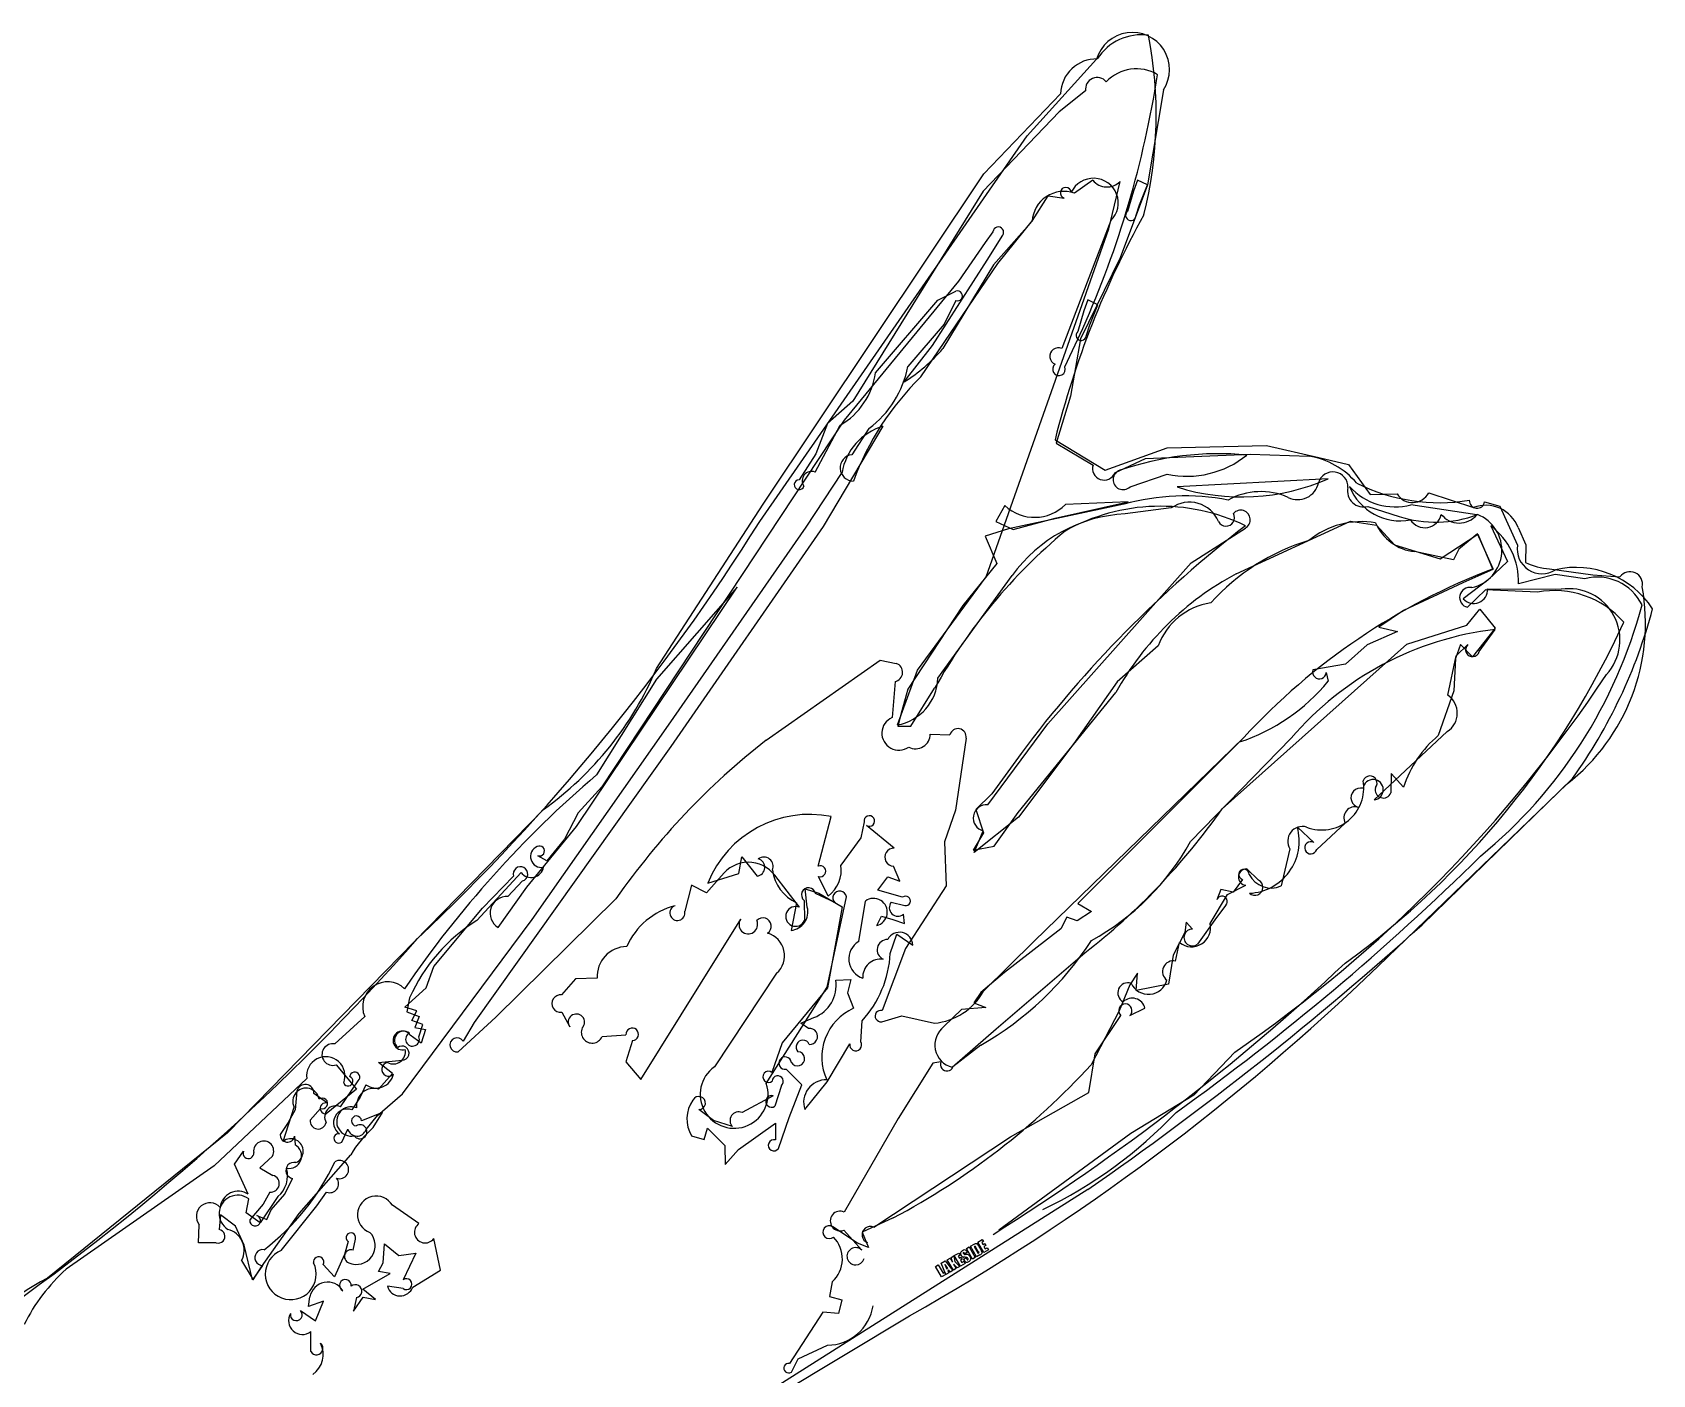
# Model space of a CAD drawing. Extents: x -1.41 to 6.2, y -5.19 to 2.16.
# Drawn here: x 3.031 to 4.726, y 0.76 to 2.164 of the extents above; entities that cross this region are included whole.
import ezdxf

# ---------------------------------------------------------------- set-up
doc = ezdxf.new("R2010")
doc.units = 0

msp = doc.modelspace()

# ---------------------------------------------------------------- linework, layer by layer
at = {"layer": 'Default', "color": 5, "linetype": 'CONTINUOUS'}
for p, q in [((4.071632, 2.055292), (4.144294, 2.135583)), ((4.132814, 2.102411), (4.105069, 2.080513)), ((4.21425, 2.103412), (4.197394, 2.00407)), ((4.02615, 2.015691), (4.106671, 2.099458)), ((4.105069, 2.080513), (4.02576, 1.997666)), ((3.79183, 1.651966), (4.071632, 2.055292)), ((3.795537, 1.670166), (4.02615, 2.015691)), ((4.14034, 2.008908), (4.121038, 1.995331)), ((4.156959, 1.957968), (4.168744, 2.007605)), ((4.197394, 2.00407), (4.16892, 1.927967)), ((4.187053, 2.009088), (4.182762, 1.997587)), ((4.197376, 2.004024), (4.187053, 2.009088)), ((4.189185, 1.98309), (4.197376, 2.004024)), ((4.02576, 1.997666), (3.889265, 1.778093)), ((4.077102, 1.966812), (4.093711, 1.992537)), ((4.093711, 1.992537), (4.110287, 1.990209)), ((4.182762, 1.997587), (4.176454, 1.976196)), ((4.185331, 1.971402), (4.189185, 1.98309)), ((4.076879, 1.966007), (4.03631, 1.920403)), ((4.040994, 1.922003), (4.077102, 1.966812)), ((4.159183, 1.966703), (4.134382, 1.902351)), ((4.035866, 1.955088), (4.02782, 1.943845)), ((4.028621, 1.594321), (4.156959, 1.957968)), ((4.029781, 1.925448), (4.046046, 1.951417)), ((4.02782, 1.943845), (3.99974, 1.903284)), ((3.96042, 1.803261), (4.040994, 1.922003)), ((3.972712, 1.836032), (4.029781, 1.925448)), ((4.03631, 1.920403), (3.98338, 1.832832)), ((4.16892, 1.927967), (4.127479, 1.84311)), ((3.99974, 1.903284), (3.880095, 1.758214)), ((4.134382, 1.902351), (4.107836, 1.832947)), ((3.913092, 1.807663), (3.978166, 1.883415)), ((3.978166, 1.883415), (3.997141, 1.892861)), ((3.996856, 1.883279), (3.984852, 1.85844)), ((4.135162, 1.883749), (4.130871, 1.872248)), ((4.145485, 1.878685), (4.135162, 1.883749)), ((4.130871, 1.872248), (4.124563, 1.850857)), ((4.137295, 1.85775), (4.145485, 1.878685)), ((3.984852, 1.85844), (3.94694, 1.814283)), ((4.110998, 1.813889), (4.129829, 1.853993)), ((4.13344, 1.846063), (4.137295, 1.85775)), ((3.942888, 1.798014), (3.972712, 1.836032)), ((4.127479, 1.84311), (4.11681, 1.783126)), ((4.11681, 1.783126), (4.102057, 1.734042)), ((3.889265, 1.778093), (3.862755, 1.754476)), ((3.880095, 1.758214), (3.626599, 1.37458)), ((3.849755, 1.703758), (3.876123, 1.752803)), ((3.862755, 1.754476), (3.850484, 1.722962)), ((3.920797, 1.751684), (3.858368, 1.647028)), ((3.906171, 1.749301), (3.888167, 1.7219)), ((4.100892, 1.737644), (4.153063, 1.705607)), ((4.102057, 1.734042), (4.140559, 1.711106)), ((4.153063, 1.705607), (4.218237, 1.728989)), ((4.218237, 1.728989), (4.321809, 1.731716)), ((4.321809, 1.731716), (4.376604, 1.719058)), ((3.850484, 1.722962), (3.833024, 1.695815)), ((4.163306, 1.703099), (4.195337, 1.718035)), ((4.195337, 1.718035), (4.304745, 1.722467)), ((4.304745, 1.722467), (4.366534, 1.720448)), ((4.376604, 1.719058), (4.407741, 1.71186)), ((4.407741, 1.71186), (4.430333, 1.680478)), ((3.840549, 1.64624), (3.877969, 1.703166)), ((4.179209, 1.688433), (4.218143, 1.701541)), ((4.386576, 1.696874), (4.228559, 1.688185)), ((4.430333, 1.680478), (4.458572, 1.680957)), ((4.491632, 1.682165), (4.538606, 1.666623)), ((3.68395, 1.498442), (3.795537, 1.670166)), ((4.048359, 1.668763), (4.038794, 1.651915)), ((4.172653, 1.670046), (4.052053, 1.644426)), ((4.100902, 1.65561), (4.17714, 1.672771)), ((4.17714, 1.672771), (4.111769, 1.669872)), ((4.22243, 1.666305), (4.174273, 1.660077)), ((4.428056, 1.667912), (4.460659, 1.657388)), ((4.542126, 1.659071), (4.47309, 1.669665)), ((4.55019, 1.672602), (4.566098, 1.668257)), ((4.566098, 1.668257), (4.584473, 1.627412)), ((3.69654, 1.439042), (3.840549, 1.64624)), ((3.858368, 1.647028), (3.698894, 1.416951)), ((4.052053, 1.644426), (4.027749, 1.636801)), ((4.038794, 1.651915), (4.056986, 1.643777)), ((4.056986, 1.643777), (4.100902, 1.65561)), ((4.243354, 1.608932), (4.299924, 1.64519)), ((4.290281, 1.597332), (4.409895, 1.652579)), ((4.409895, 1.652579), (4.436891, 1.648338)), ((4.436891, 1.648338), (4.455861, 1.627821)), ((4.556721, 1.647486), (4.574056, 1.610315)), ((4.585114, 1.645754), (4.593324, 1.627579)), ((4.027749, 1.636801), (4.039804, 1.608301)), ((4.455861, 1.627821), (4.50352, 1.612935)), ((4.50352, 1.612935), (4.54304, 1.63885)), ((4.542767, 1.639357), (4.523229, 1.623249)), ((4.559226, 1.602681), (4.542767, 1.639357)), ((4.54304, 1.63885), (4.558565, 1.601826)), ((4.593324, 1.627579), (4.592931, 1.609274)), ((4.505954, 1.614496), (4.476917, 1.620541)), ((4.517734, 1.611904), (4.505954, 1.614496)), ((4.523229, 1.623249), (4.517734, 1.611904)), ((4.574056, 1.610315), (4.553804, 1.590958)), ((3.956849, 1.496451), (4.028621, 1.594321)), ((3.978278, 1.488181), (4.055904, 1.595644)), ((4.039804, 1.608301), (4.004275, 1.564248)), ((4.093293, 1.440582), (4.243354, 1.608932)), ((4.558565, 1.601826), (4.527282, 1.587786)), ((4.623989, 1.596783), (4.585721, 1.586984)), ((4.61805, 1.602527), (4.663223, 1.596212)), ((4.654969, 1.592102), (4.623989, 1.596783)), ((4.663223, 1.596212), (4.691664, 1.594196)), ((3.600225, 1.333159), (3.768326, 1.58328)), ((3.768326, 1.58328), (3.683909, 1.48731)), ((4.527282, 1.587786), (4.465426, 1.558942)), ((4.553804, 1.590958), (4.527734, 1.571367)), ((4.550991, 1.580454), (4.532204, 1.562363)), ((4.605415, 1.57809), (4.550991, 1.580454)), ((4.553313, 1.581535), (4.630139, 1.58121)), ((4.004275, 1.564248), (3.946918, 1.476848)), ((4.531704, 1.543734), (4.545246, 1.560453)), ((4.545246, 1.560453), (4.561233, 1.540469)), ((4.465426, 1.558942), (4.439387, 1.541736)), ((4.468693, 1.523686), (4.531704, 1.543734)), ((4.459142, 1.536949), (4.427223, 1.523107)), ((4.439387, 1.541736), (4.459142, 1.536949)), ((4.561233, 1.540469), (4.537312, 1.510584)), ((4.54461, 1.516293), (4.561221, 1.539248)), ((4.208728, 1.521995), (4.165782, 1.484244)), ((4.275474, 1.351445), (4.468693, 1.523686)), ((4.427223, 1.523107), (4.404509, 1.502952)), ((4.511669, 1.4706), (4.520373, 1.511446)), ((4.519625, 1.508704), (4.518039, 1.475027)), ((4.525017, 1.523327), (4.519625, 1.508704)), ((4.520373, 1.511446), (4.53255, 1.523316)), ((4.537312, 1.510584), (4.525017, 1.523327)), ((3.798721, 1.423415), (3.91781, 1.506982)), ((3.91781, 1.506982), (3.934759, 1.503567)), ((3.935861, 1.439309), (3.956849, 1.496451)), ((4.404509, 1.502952), (4.37048, 1.496795)), ((4.38441, 1.494059), (4.386514, 1.48517)), ((3.683909, 1.48731), (3.621172, 1.387103)), ((3.933392, 1.484868), (3.930364, 1.447009)), ((3.946918, 1.476848), (3.939941, 1.451782)), ((3.949848, 1.438056), (3.974812, 1.477687)), ((4.165782, 1.484244), (4.12053, 1.419988)), ((4.518039, 1.475027), (4.501716, 1.428351)), ((4.062052, 1.347782), (4.164512, 1.473276)), ((3.939941, 1.451782), (3.936203, 1.437904)), ((4.030383, 1.355829), (4.093293, 1.440582)), ((3.553724, 1.235928), (3.69654, 1.439042)), ((3.936203, 1.437904), (3.949848, 1.438056)), ((3.970252, 1.429827), (3.990896, 1.428986)), ((4.007704, 1.425419), (3.99654, 1.350165)), ((4.078872, 1.213257), (4.298102, 1.42607)), ((4.347746, 1.425424), (4.242498, 1.31756)), ((4.434514, 1.361071), (4.51108, 1.432443)), ((3.698894, 1.416951), (3.538002, 1.191251)), ((4.065243, 1.409635), (4.034683, 1.367277)), ((4.12053, 1.419988), (4.062492, 1.342801)), ((4.293907, 1.421513), (4.124607, 1.25275)), ((3.626599, 1.37458), (3.602091, 1.34734)), ((4.636328, 1.377712), (4.438707, 1.187123)), ((4.4524, 1.38851), (4.452185, 1.368395)), ((4.4654, 1.374164), (4.4524, 1.38851)), ((4.641904, 1.383186), (4.484906, 1.230431)), ((4.034683, 1.367277), (4.018021, 1.350946)), ((3.235226, 1.012842), (3.56554, 1.350798)), ((3.602091, 1.34734), (3.587697, 1.319882)), ((3.853019, 1.291615), (3.866532, 1.343507)), ((3.99654, 1.350165), (3.9852, 1.316992)), ((4.062492, 1.342801), (4.016319, 1.30578)), ((4.018021, 1.350946), (4.026054, 1.326604)), ((4.037152, 1.312736), (4.062052, 1.347782)), ((3.548345, 1.269663), (3.600225, 1.333159)), ((3.901013, 1.337859), (3.897581, 1.321321)), ((3.932365, 1.310371), (3.903589, 1.334086)), ((4.026054, 1.326604), (4.01498, 1.308241)), ((4.016319, 1.30578), (4.025688, 1.328601)), ((4.354239, 1.332394), (4.371546, 1.316368)), ((4.374476, 1.30901), (4.404289, 1.336688)), ((3.587697, 1.319882), (3.569293, 1.297301)), ((3.897581, 1.321321), (3.876655, 1.29281)), ((3.9852, 1.316992), (3.986841, 1.271068)), ((4.01498, 1.308241), (4.037152, 1.312736)), ((4.346446, 1.309736), (4.337364, 1.270963)), ((3.569293, 1.297301), (3.559863, 1.302568)), ((3.770158, 1.284082), (3.773303, 1.301518)), ((3.773303, 1.301518), (3.789043, 1.281354)), ((3.938516, 1.276), (3.931861, 1.291758)), ((4.301425, 1.288779), (4.313666, 1.277117)), ((3.542232, 1.284988), (3.495862, 1.23488)), ((3.501941, 1.247666), (3.53444, 1.281127)), ((3.543648, 1.276226), (3.528453, 1.259946)), ((3.720365, 1.27182), (3.713497, 1.244488)), ((3.736054, 1.263794), (3.720365, 1.27182)), ((3.736054, 1.263794), (3.751915, 1.281395)), ((3.737524, 1.273858), (3.770158, 1.284082)), ((3.833453, 1.248642), (3.807687, 1.2821)), ((3.863413, 1.260317), (3.853499, 1.280886)), ((3.915421, 1.266616), (3.925861, 1.28043)), ((3.925861, 1.28043), (3.938516, 1.276)), ((4.28116, 1.262061), (4.300377, 1.271705)), ((4.296996, 1.277729), (4.287231, 1.264368)), ((3.515894, 1.133877), (3.641468, 1.257477)), ((3.518358, 1.227491), (3.548345, 1.269663)), ((3.838239, 1.255886), (3.838837, 1.234794)), ((3.839465, 1.268007), (3.853755, 1.263299)), ((3.841657, 1.248657), (3.839465, 1.268007)), ((3.870329, 1.253519), (3.850189, 1.263148)), ((3.853755, 1.263299), (3.878243, 1.249015)), ((3.862365, 1.165108), (3.88251, 1.259539)), ((3.895397, 1.212958), (3.902383, 1.255218)), ((3.941381, 1.259202), (3.915421, 1.266616)), ((3.986841, 1.271068), (3.944407, 1.205626)), ((4.262888, 1.231838), (4.28116, 1.262061)), ((4.27438, 1.267382), (4.270047, 1.256447)), ((4.287231, 1.264368), (4.27438, 1.267382)), ((3.451068, 1.186722), (3.501941, 1.247666)), ((3.830441, 1.253375), (3.824627, 1.224513)), ((3.878243, 1.249015), (3.862716, 1.164563)), ((3.914291, 1.22947), (3.919194, 1.239425)), ((3.919194, 1.239425), (3.931033, 1.235834)), ((3.929434, 1.253945), (3.943722, 1.250456)), ((3.943342, 1.231856), (3.942165, 1.241518)), ((4.113095, 1.238377), (4.106742, 1.226179)), ((4.123922, 1.234414), (4.113095, 1.238377)), ((4.13895, 1.244285), (4.123922, 1.234414)), ((4.124607, 1.25275), (4.13895, 1.244285)), ((4.269707, 1.238123), (4.249938, 1.210199)), ((4.279363, 1.250826), (4.269707, 1.238123)), ((3.418054, 1.053701), (3.553724, 1.235928)), ((3.667457, 1.068703), (3.772005, 1.236257)), ((3.928434, 1.200178), (3.935237, 1.22069)), ((3.931033, 1.235834), (3.943342, 1.231856)), ((3.935237, 1.22069), (3.951954, 1.209137)), ((4.106742, 1.226179), (4.048093, 1.180381)), ((4.236601, 1.222165), (4.224193, 1.198532)), ((4.237974, 1.233263), (4.236601, 1.222165)), ((4.244657, 1.225824), (4.237974, 1.233263)), ((3.944407, 1.205626), (3.919983, 1.140688)), ((4.025982, 1.160935), (4.078872, 1.213257)), ((4.226878, 1.192349), (4.231025, 1.211723)), ((3.443074, 1.164594), (3.451068, 1.186722)), ((3.538002, 1.191251), (3.493281, 1.128216)), ((4.039309, 1.121523), (4.131959, 1.201066)), ((4.224193, 1.198532), (4.219298, 1.16837)), ((3.599072, 1.173975), (3.58456, 1.157008)), ((3.621978, 1.174512), (3.599072, 1.173975)), ((3.809522, 1.179626), (3.744417, 1.081803)), ((3.871465, 1.172269), (3.887137, 1.173088)), ((3.887137, 1.173088), (3.883544, 1.159099)), ((4.048093, 1.180381), (4.023034, 1.159561)), ((4.187021, 1.17973), (4.17913, 1.167388)), ((4.185676, 1.161747), (4.187021, 1.17973)), ((3.42072, 1.144337), (3.443074, 1.164594)), ((3.425633, 1.154086), (3.422713, 1.13933)), ((3.798725, 1.064299), (3.862365, 1.165108)), ((3.862716, 1.164563), (3.815404, 1.106762)), ((3.883544, 1.159099), (3.890059, 1.143057)), ((4.023034, 1.159561), (4.016011, 1.148895)), ((4.17913, 1.167388), (4.167871, 1.140302)), ((4.219298, 1.16837), (4.185676, 1.161747)), ((3.433178, 1.140342), (3.42072, 1.144337)), ((3.422713, 1.13933), (3.435529, 1.13431)), ((3.427829, 1.130156), (3.433178, 1.140342)), ((3.58475, 1.139096), (3.59313, 1.123499)), ((4.00302, 1.141705), (3.984621, 1.123935)), ((4.0285, 1.143793), (4.00302, 1.141705)), ((4.016011, 1.148895), (4.0285, 1.143793)), ((4.167871, 1.140302), (4.138613, 1.084063)), ((4.142673, 1.095482), (4.169567, 1.135607)), ((4.178913, 1.135414), (4.194807, 1.143034)), ((3.378678, 1.134333), (3.347483, 1.105827)), ((3.439524, 1.125925), (3.427829, 1.130156)), ((3.435529, 1.13431), (3.431078, 1.122891)), ((3.431078, 1.122891), (3.442405, 1.120817)), ((3.435381, 1.113299), (3.439524, 1.125925)), ((3.442405, 1.120817), (3.437563, 1.106487)), ((3.476362, 1.097359), (3.515894, 1.133877)), ((3.493281, 1.128216), (3.481547, 1.108665)), ((3.834882, 1.127565), (3.848561, 1.133371)), ((3.842906, 1.121891), (3.834882, 1.127565)), ((3.897612, 1.107993), (3.898973, 1.129967)), ((3.919438, 1.12903), (3.940595, 1.135022)), ((3.940595, 1.135022), (3.974578, 1.127454)), ((3.993299, 1.081331), (4.039309, 1.121523)), ((3.437563, 1.106487), (3.426193, 1.115066)), ((3.626922, 1.113439), (3.651963, 1.115254)), ((3.658803, 1.109239), (3.651699, 1.087106)), ((3.815404, 1.106762), (3.804624, 1.075954)), ((3.862275, 1.066083), (3.886133, 1.106032)), ((4.023139, 1.104441), (3.994006, 1.081661)), ((3.393054, 1.086255), (3.417825, 1.088827)), ((3.40765, 1.074941), (3.393054, 1.086255)), ((3.651699, 1.087106), (3.667457, 1.068703)), ((3.972859, 1.08553), (3.936607, 1.027743)), ((3.981479, 1.087069), (3.972859, 1.08553)), ((4.136247, 1.055127), (4.142673, 1.095482)), ((4.288812, 1.097246), (4.245952, 1.052094)), ((3.318041, 1.069761), (3.221293, 0.978144)), ((3.348695, 1.083797), (3.370052, 1.058506)), ((3.393256, 1.058601), (3.40765, 1.074941)), ((3.835915, 1.062852), (3.819444, 1.079291)), ((3.307851, 1.056603), (3.306015, 1.036694)), ((3.339847, 1.043697), (3.325481, 1.054005)), ((3.370052, 1.058506), (3.3384, 1.032736)), ((3.35321, 1.040053), (3.371966, 1.067088)), ((3.379839, 1.063013), (3.373821, 1.050244)), ((3.391973, 1.030798), (3.418054, 1.053701)), ((3.805798, 1.051489), (3.773426, 1.033972)), ((3.814543, 1.062163), (3.807833, 1.040668)), ((3.822572, 1.028882), (3.835915, 1.062852)), ((3.838954, 1.037121), (3.862275, 1.066083)), ((4.0541, 1.008559), (4.136247, 1.055127)), ((4.245952, 1.052094), (4.180151, 1.012249)), ((3.293272, 1.003894), (3.304871, 1.039611)), ((3.306015, 1.036694), (3.298547, 1.023485)), ((3.332422, 1.03826), (3.321558, 1.026169)), ((3.373821, 1.050244), (3.365148, 1.036679)), ((3.397354, 1.033973), (3.375273, 1.025353)), ((3.387693, 1.018333), (3.397354, 1.033973)), ((3.743497, 1.025721), (3.728087, 1.037196)), ((3.298547, 1.023485), (3.290317, 1.011188)), ((3.380048, 1.016149), (3.391973, 1.030798)), ((3.733731, 1.00598), (3.737383, 1.017541)), ((3.737383, 1.017541), (3.7555, 0.999519)), ((3.763306, 1.01934), (3.743497, 1.025721)), ((3.769601, 0.995409), (3.808313, 1.023043)), ((3.808313, 1.023043), (3.808384, 1.005311)), ((3.811441, 0.996511), (3.822572, 1.028882)), ((3.936607, 1.027743), (3.880238, 0.92999)), ((3.235226, 1.012842), (3.046823, 0.860657)), ((3.305306, 1.00932), (3.305856, 1.000272)), ((3.354625, 1.003058), (3.360971, 1.01663)), ((3.720506, 1.00964), (3.733731, 1.00598)), ((3.911084, 0.914267), (4.0541, 1.008559)), ((4.180151, 1.012249), (4.041885, 0.910897)), ((3.242616, 0.979956), (3.251782, 0.993526)), ((3.282177, 0.98855), (3.268833, 0.976179)), ((3.31018, 0.928302), (3.364129, 0.989887)), ((3.7555, 0.999519), (3.75589, 0.979585)), ((3.75589, 0.979585), (3.769601, 0.995409)), ((3.221293, 0.978144), (3.066428, 0.870311)), ((3.256932, 0.948595), (3.242616, 0.979956)), ((3.268833, 0.976179), (3.282736, 0.968296)), ((3.279331, 0.950879), (3.272611, 0.938028)), ((3.295171, 0.948563), (3.303244, 0.965132)), ((3.328531, 0.936513), (3.338798, 0.950833)), ((4.135129, 0.953606), (3.752569, 0.711624)), ((3.254543, 0.92921), (3.257342, 0.94388)), ((3.272611, 0.938028), (3.258477, 0.921645)), ((3.287833, 0.946044), (3.269498, 0.918519)), ((3.276321, 0.922228), (3.280795, 0.932215)), ((3.280795, 0.932215), (3.295171, 0.948563)), ((3.291397, 0.889708), (3.328531, 0.936513)), ((3.435462, 0.917878), (3.407668, 0.936997)), ((3.204962, 0.897928), (3.205685, 0.916622)), ((3.227916, 0.927071), (3.22641, 0.911622)), ((3.243369, 0.915218), (3.227916, 0.927071)), ((3.252455, 0.895205), (3.243369, 0.915218)), ((3.269498, 0.918519), (3.254543, 0.92921)), ((3.265957, 0.92641), (3.276321, 0.922228)), ((3.270878, 0.872752), (3.31018, 0.928302)), ((3.931487, 0.923781), (3.899073, 0.90877)), ((3.361305, 0.899246), (3.357452, 0.885637)), ((3.366662, 0.890175), (3.368999, 0.901745)), ((3.458096, 0.869022), (3.450896, 0.902281)), ((3.89424, 0.897588), (3.868242, 0.914497)), ((3.879708, 0.910977), (3.898553, 0.890151)), ((3.899073, 0.90877), (3.90573, 0.89296)), ((4.019969, 0.898533), (4.024713, 0.901273)), ((4.026286, 0.887585), (4.019969, 0.898533)), ((4.025976, 0.899084), (4.024075, 0.897985)), ((4.024713, 0.901273), (4.025976, 0.899084)), ((3.223332, 0.897718), (3.204962, 0.897928)), ((3.26139, 0.858898), (3.252455, 0.895205)), ((3.357452, 0.885637), (3.346985, 0.862343)), ((3.398126, 0.876984), (3.399525, 0.896884)), ((3.399525, 0.896884), (3.414542, 0.884538)), ((3.414542, 0.884538), (3.432104, 0.886808)), ((3.432104, 0.886808), (3.418751, 0.858995)), ((3.90573, 0.89296), (3.89424, 0.897588)), ((3.988084, 0.880124), (3.990927, 0.881764)), ((3.990927, 0.881764), (3.993381, 0.877509)), ((3.992196, 0.882497), (3.994863, 0.884039)), ((3.993381, 0.877509), (3.992196, 0.882497)), ((3.994863, 0.884039), (3.996085, 0.87815)), ((3.995442, 0.884372), (4.000186, 0.887112)), ((4.001759, 0.873424), (3.995442, 0.884372)), ((4.001449, 0.884924), (3.999548, 0.883824)), ((3.999548, 0.883824), (4.000745, 0.881748)), ((4.000186, 0.887112), (4.001449, 0.884924)), ((4.000745, 0.881748), (4.002525, 0.882775)), ((4.002525, 0.882775), (4.003728, 0.88069)), ((4.005064, 0.880565), (4.007711, 0.882091)), ((4.006699, 0.88263), (4.005132, 0.882766)), ((4.006458, 0.886312), (4.005991, 0.887127)), ((4.009105, 0.887839), (4.006458, 0.886312)), ((4.007711, 0.882091), (4.008479, 0.880757)), ((4.00825, 0.891767), (4.011093, 0.893407)), ((4.014567, 0.880819), (4.00825, 0.891767)), ((4.008855, 0.888272), (4.009105, 0.887839)), ((4.011093, 0.893407), (4.017411, 0.882459)), ((4.012338, 0.894128), (4.014467, 0.895357)), ((4.018655, 0.883179), (4.012338, 0.894128)), ((4.017411, 0.882459), (4.014567, 0.880819)), ((4.01626, 0.89389), (4.020417, 0.886693)), ((4.017477, 0.893808), (4.017221, 0.894084)), ((4.017942, 0.893055), (4.017477, 0.893808)), ((4.020398, 0.888804), (4.017942, 0.893055)), ((4.022247, 0.88525), (4.018655, 0.883179)), ((4.020398, 0.888804), (4.020923, 0.887783)), ((4.021155, 0.894068), (4.02337, 0.890234)), ((4.024075, 0.897985), (4.025272, 0.895908)), ((4.025272, 0.895908), (4.027052, 0.896936)), ((4.031217, 0.890432), (4.026286, 0.887585)), ((4.028255, 0.89485), (4.026475, 0.893823)), ((4.026475, 0.893823), (4.027864, 0.89142)), ((4.027052, 0.896936), (4.028255, 0.89485)), ((4.027864, 0.89142), (4.029952, 0.892627)), ((4.029952, 0.892627), (4.031217, 0.890432)), ((3.249947, 0.879406), (3.261838, 0.858963)), ((3.271827, 0.874129), (3.26139, 0.858898)), ((3.261838, 0.858963), (3.270878, 0.872752)), ((3.346985, 0.862343), (3.335306, 0.875277)), ((3.376582, 0.849362), (3.405297, 0.865529)), ((3.393163, 0.867682), (3.398126, 0.876984)), ((3.405297, 0.865529), (3.393163, 0.867682)), ((3.428894, 0.85154), (3.458096, 0.869022)), ((3.97582, 0.873044), (3.978663, 0.874684)), ((3.982137, 0.862095), (3.97582, 0.873044)), ((3.978663, 0.874684), (3.983716, 0.865931)), ((3.981797, 0.876492), (3.985911, 0.878869)), ((3.986667, 0.86471), (3.981797, 0.876492)), ((3.98671, 0.864735), (3.982137, 0.862095)), ((3.983716, 0.865931), (3.985445, 0.86693)), ((3.985445, 0.86693), (3.98671, 0.864735)), ((3.985911, 0.878869), (3.993862, 0.868862)), ((3.989613, 0.86641), (3.986667, 0.86471)), ((3.987493, 0.870398), (3.988465, 0.870961)), ((3.994401, 0.869176), (3.988084, 0.880124)), ((3.989664, 0.869065), (3.988642, 0.868475)), ((3.988642, 0.868475), (3.989613, 0.86641)), ((3.990943, 0.86718), (3.989664, 0.869065)), ((3.993862, 0.868862), (3.990943, 0.86718)), ((3.997244, 0.870816), (3.994401, 0.869176)), ((3.994536, 0.875507), (3.997244, 0.870816)), ((3.998394, 0.87148), (3.994536, 0.875507)), ((3.996085, 0.87815), (4.001333, 0.873179)), ((4.001333, 0.873179), (3.998394, 0.87148)), ((4.00669, 0.876271), (4.001759, 0.873424)), ((4.003728, 0.88069), (4.001948, 0.879662)), ((4.001948, 0.879662), (4.003337, 0.877259)), ((4.003337, 0.877259), (4.005425, 0.878466)), ((4.005479, 0.879849), (4.005064, 0.880565)), ((4.005425, 0.878466), (4.00669, 0.876271)), ((3.390062, 0.838445), (3.376582, 0.849362)), ((3.418776, 0.850077), (3.402355, 0.852424)), ((3.867731, 0.857008), (3.864765, 0.841624)), ((3.319936, 0.831209), (3.32137, 0.841165)), ((3.335733, 0.836909), (3.319936, 0.831209)), ((3.327255, 0.816079), (3.335733, 0.836909)), ((3.367115, 0.826353), (3.377208, 0.840848)), ((3.370068, 0.840499), (3.367115, 0.826353)), ((3.377208, 0.840848), (3.390062, 0.838445)), ((3.864765, 0.841624), (3.877879, 0.838065)), ((3.877879, 0.838065), (3.874385, 0.823836)), ((3.311473, 0.826992), (3.327255, 0.816079)), ((3.810485, 0.73863), (3.948541, 0.821396)), ((3.857766, 0.825272), (3.823094, 0.771664)), ((3.874385, 0.823836), (3.857766, 0.825272)), ((3.322411, 0.784074), (3.322452, 0.804899)), ((3.832178, 0.77633), (3.86293, 0.79067)), ((3.82499, 0.76264), (3.832178, 0.77633))]:
    msp.add_line(p, q, dxfattribs=at)
for centre, radius, start, end in [((4.18163, 2.124626), 0.038911, 326.961736, 523.645468), ((4.191025, 2.106437), 0.054595, 82.233169, 147.465062), ((3.778368, 2.077029), 0.428255, 345.904256, 371.243724), ((4.143965, 2.098506), 0.037307, 88.413909, 178.538254), ((3.170637, 2.280708), 1.049826, 336.017201, 351.156269), ((4.185832, 2.082266), 0.043158, 59.12169, 136.726721), ((4.144878, 2.104233), 0.012201, 38.633742, 188.585658), ((4.11203, 1.995713), 0.005774, 6.344228, 252.424848), ((4.141076, 1.985159), 0.025855, 314.453807, 514.347601), ((4.155127, 2.021018), 0.019113, 219.315504, 315.433235), ((4.109926, 1.964152), 0.033099, 70.383869, 176.78696), ((5.028097, 1.507361), 0.955374, 150.849395, 166.052114), ((4.180002, 1.97215), 0.005382, 131.240249, 352.019924), ((4.041412, 1.95452), 0.005576, 326.195597, 534.147441), ((3.998866, 1.888014), 0.005144, 247.001526, 469.595446), ((4.128111, 1.84681), 0.005382, 131.240249, 352.019924), ((3.849311, 1.947794), 0.176609, 301.995675, 319.387288), ((4.104186, 1.824829), 0.0089, 65.78865, 248.31178), ((3.841956, 1.83487), 0.106984, 306.886366, 348.905049), ((4.104913, 1.811312), 0.006608, 127.436828, 382.951064), ((3.837718, 1.81857), 0.076159, 300.283232, 351.765765), ((4.165133, 1.593215), 0.293303, 134.263228, 159.825584), ((3.938407, 1.692979), 0.06129, 106.697793, 170.432522), ((3.889868, 1.708187), 0.013818, 97.070222, 269.822432), ((4.27203, 1.406236), 0.316706, 84.660203, 109.046935), ((4.238719, 1.799398), 0.099997, 258.12577, 308.892141), ((4.352928, 1.638464), 0.083106, 40.245826, 80.576928), ((3.833197, 1.690643), 0.005175, 91.910478, 342.565259), ((3.846045, 1.69476), 0.009732, 67.59221, 215.614486), ((4.152061, 1.707468), 0.012064, 162.447152, 338.769878), ((4.171861, 1.695741), 0.010363, 107.90194, 315.159752), ((4.296078, 1.901477), 0.223723, 252.434419, 293.860269), ((4.391478, 1.688255), 0.015678, 357.839073, 524.639807), ((4.236796, 1.440341), 0.238493, 79.086816, 105.601812), ((4.316125, 1.612438), 0.070868, 66.19594, 118.8335), ((4.35463, 1.697206), 0.022253, 243.578458, 347.547235), ((4.423393, 1.683921), 0.016674, 167.027906, 286.240192), ((4.461876, 1.709698), 0.05693, 201.63994, 280.839245), ((4.456346, 1.730794), 0.063381, 221.61172, 285.318058), ((4.503198, 1.866969), 0.195193, 243.58439, 279.124436), ((4.474761, 1.69089), 0.018993, 211.531766, 332.653381), ((4.079492, 1.702061), 0.045584, 226.925159, 315.07927), ((4.211036, 1.46329), 0.204722, 64.249359, 119.172958), ((4.241355, 1.639446), 0.032857, 22.621683, 125.169176), ((4.294995, 1.653918), 0.010023, 299.455875, 499.253086), ((4.542229, 1.673994), 0.008082, 178.216366, 350.08173), ((4.551557, 1.633226), 0.03582, 20.471963, 111.196438), ((1.908009, 2.833618), 2.223755, 313.334204, 327.901455), ((4.182341, 1.504312), 0.155974, 92.965032, 144.157448), ((5.056396, 0.667027), 1.238487, 127.64437, 143.158099), ((4.279655, 1.656062), 0.008908, 206.521737, 389.586842), ((4.421815, 1.564257), 0.087757, 80.62634, 129.174395), ((4.482251, 1.670355), 0.050099, 202.922246, 263.887959), ((4.498872, 1.775769), 0.124396, 252.110145, 290.593382), ((4.487521, 1.663313), 0.01772, 212.53197, 347.544221), ((4.523648, 1.674707), 0.024205, 218.946724, 319.761391), ((4.528141, 1.622041), 0.039997, 282.281739, 428.768125), ((4.511512, 1.588614), 0.074227, 358.741746, 412.478071), ((4.489102, 1.189578), 0.589492, 129.865559, 150.742171), ((4.432743, 1.414611), 0.227569, 106.954543, 137.981621), ((4.610103, 1.623426), 0.025938, 171.160376, 302.997276), ((4.437039, 1.322768), 0.311326, 118.125067, 151.089492), ((4.803767, 0.959777), 0.687842, 110.825317, 137.319666), ((4.624613, 1.677096), 0.074857, 244.960541, 264.970124), ((4.645487, 1.507698), 0.096348, 33.479425, 102.746737), ((4.668413, 1.542333), 0.051553, 25.932663, 105.117336), ((4.702215, 1.586443), 0.013094, 347.642293, 503.688054), ((4.534554, 1.572633), 0.010536, 78.528133, 257.11187), ((4.538675, 1.581101), 0.014645, 221.658906, 361.698034), ((4.623396, 1.484291), 0.095507, 40.849931, 100.851455), ((4.638258, 1.528358), 0.053472, 317.409718, 458.733571), ((4.505668, 1.545626), 0.21276, 307.887679, 370.2925), ((4.27424, 1.497962), 0.069781, 98.707541, 159.854605), ((4.224207, 1.694645), 0.507442, 309.355039, 345.183245), ((4.200082, 1.700613), 0.544028, 324.304671, 345.113294), ((3.875473, 1.919677), 0.900966, 305.939417, 335.549429), ((4.600078, 1.209275), 0.332253, 96.716139, 139.416428), ((4.537533, 1.518007), 0.007281, 133.186322, 346.383127), ((3.362156, 1.635216), 0.349655, 305.568076, 336.972632), ((3.93171, 1.49439), 0.00967, 280.016527, 431.621342), ((3.468677, 2.293546), 1.450432, 304.432984, 326.460818), ((4.377299, 1.494681), 0.007139, 162.772884, 355.003927), ((3.926411, 1.490354), 0.051912, 280.488507, 357.601733), ((4.230995, 1.612226), 0.200822, 288.256752, 320.751861), ((4.498595, 1.451719), 0.022966, 302.932231, 415.299293), ((3.937409, 1.430676), 0.017788, 113.333815, 305.547393), ((3.954929, 1.429741), 0.015323, 242.065159, 360.320616), ((3.999232, 1.426884), 0.008598, 350.188059, 525.845992), ((4.577756, 1.338125), 0.117995, 130.123098, 162.215693), ((4.26959, 0.819709), 0.765622, 127.952985, 145.125544), ((4.357144, 0.524305), 1.134053, 130.464391, 145.689991), ((4.379899, 1.373357), 0.043864, 248.641221, 370.076955), ((4.420538, 1.363131), 0.010248, 76.316498, 256.985362), ((4.433478, 1.371636), 0.010615, 275.599568, 532.139771), ((4.430172, 1.378481), 0.007531, 321.668544, 520.201693), ((4.444236, 1.371409), 0.008502, 163.596947, 339.229486), ((4.029156, 1.342021), 0.013862, 84.921446, 255.510229), ((3.843908, 1.23111), 0.114652, 78.619124, 158.108324), ((3.906481, 1.338827), 0.005552, 238.620347, 550.03321), ((3.703446, 1.753691), 0.699298, 307.790543, 324.885408), ((4.414465, 1.342202), 0.011574, 71.013086, 208.455003), ((4.301617, 1.317887), 0.054584, 272.623515, 375.412249), ((4.359555, 1.317766), 0.015373, 73.495482, 211.487336), ((3.563443, 1.301723), 0.011306, 112.899676, 281.608423), ((3.561493, 1.307528), 0.005221, 251.807592, 477.993272), ((3.932078, 1.301065), 0.00931, 88.233349, 268.663547), ((4.012586, 1.443979), 0.262377, 298.770969, 331.195355), ((4.36832, 1.310821), 0.006417, 59.816042, 343.605924), ((3.541633, 1.283542), 0.007588, 285.398657, 558.555873), ((3.552747, 1.292914), 0.013167, 217.010173, 350.087085), ((3.780065, 1.260829), 0.034863, 37.599253, 143.849151), ((3.788045, 1.290444), 0.009145, 276.26878, 435.231955), ((3.79619, 1.291487), 0.009728, 336.118054, 486.700688), ((3.855205, 1.286338), 0.005712, 252.626293, 472.493331), ((3.843831, 1.287242), 0.033293, 306.027772, 369.627569), ((2.678491, 3.198109), 2.661152, 305.595379, 314.568599), ((4.301104, 1.28023), 0.008556, 87.854236, 265.124326), ((4.298354, 1.283054), 0.005495, 359.104357, 615.687152), ((3.849318, 1.293875), 0.044683, 188.138634, 245.010331), ((4.326967, 1.294724), 0.025936, 206.954196, 293.631079), ((4.309775, 1.269625), 0.008443, 227.907503, 422.557532), ((3.527391, 1.242479), 0.017499, 86.519421, 238.921772), ((3.842939, 1.261616), 0.007411, 11.927034, 230.64416), ((3.875491, 1.258409), 0.00711, 9.148084, 223.451193), ((3.910878, 1.243519), 0.014458, 283.651605, 485.984921), ((3.94453, 1.255359), 0.004969, 260.637179, 489.33582), ((4.275388, 1.254769), 0.005599, 315.234755, 522.550416), ((3.721972, 1.176878), 0.075752, 104.190366, 156.115902), ((3.705784, 1.242789), 0.007898, 107.553981, 372.421494), ((3.795273, 1.228807), 0.008739, 303.947729, 497.792073), ((3.829426, 1.239105), 0.010352, 67.107174, 335.385262), ((3.822769, 1.243902), 0.019478, 275.473636, 374.128309), ((3.936317, 1.248262), 0.008926, 140.458984, 310.92921), ((3.594096, 1.078572), 0.184613, 122.147732, 155.855624), ((3.779942, 1.230571), 0.009763, 144.384426, 384.876345), ((3.793302, 1.198015), 0.02452, 311.413048, 433.776523), ((3.938141, 1.208713), 0.01382, 1.759939, 153.296639), ((2.121301, 3.857525), 3.533872, 304.740782, 311.977816), ((4.243524, 1.227217), 0.019907, 231.108737, 373.421445), ((4.24442, 1.217039), 0.008788, 88.455359, 308.893907), ((1.552251, 2.875955), 2.509226, 304.559903, 318.586781), ((3.652778, 1.176673), 0.030876, 90.131408, 184.013264), ((3.906383, 1.194709), 0.021301, 121.048212, 251.769887), ((3.92551, 1.204146), 0.01078, 88.484387, 246.19423), ((3.855601, 1.397335), 0.337425, 299.769937, 327.087636), ((3.814941, 1.206515), 0.11367, 317.668702, 356.804559), ((3.918342, 1.175826), 0.018671, 81.322682, 184.142068), ((2.753136, 2.934879), 2.428127, 299.492895, 313.962366), ((2.749422, 2.957967), 2.421461, 302.094012, 313.110839), ((4.224424, 1.181433), 0.011188, 77.330271, 234.313969), ((3.40254, 1.144657), 0.026, 46.564396, 203.396697), ((3.836066, 1.166921), 0.0358, 290.42731, 368.591643), ((4.177025, 1.159204), 0.010568, 71.447843, 242.205027), ((4.198558, 1.177808), 0.020097, 205.289319, 344.22896), ((3.583406, 1.148039), 0.009043, 82.669373, 278.545967), ((3.968445, 1.193071), 0.065902, 275.338919, 330.815348), ((4.18153, 1.140046), 0.013609, 12.684162, 133.874944), ((3.60009, 1.128462), 0.008548, 315.711284, 575.488849), ((3.91295, 1.09184), 0.0561, 114.082498, 204.826135), ((3.918523, 1.134915), 0.005955, 75.812678, 278.829521), ((4.174345, 1.140614), 0.006922, 311.297761, 586.337645), ((3.418175, 1.109335), 0.009856, 35.556777, 287.446353), ((3.419589, 1.10936), 0.009743, 52.708397, 228.891576), ((3.616551, 1.117933), 0.011303, 156.205264, 336.573404), ((3.658506, 1.115799), 0.006566, 272.589702, 544.756551), ((3.844153, 1.113645), 0.008339, 266.556401, 458.599153), ((3.999209, 1.104721), 0.024125, 127.206281, 255.819085), ((3.34535, 1.094662), 0.011368, 79.184062, 287.113675), ((3.417682, 1.096189), 0.007364, 271.113943, 487.657826), ((3.428682, 1.110653), 0.007203, 116.286664, 381.558644), ((3.475263, 1.104705), 0.007428, 32.221832, 278.505483), ((3.837073, 1.102564), 0.007133, 22.734961, 223.431653), ((3.89225, 1.104803), 0.006239, 168.643773, 390.748831), ((3.337989, 1.07233), 0.020113, 338.462982, 547.337938), ((3.403715, 1.079208), 0.007195, 100.323626, 314.957804), ((3.4085, 1.097603), 0.012843, 241.774654, 370.451856), ((3.818371, 1.085717), 0.006515, 7.45473, 279.486496), ((3.831332, 1.090221), 0.00746, 209.368082, 445.686611), ((3.987706, 1.08428), 0.006823, 155.873376, 337.429383), ((3.361349, 1.066795), 0.005005, 201.671498, 431.695866), ((3.368233, 1.07092), 0.00535, 314.254246, 533.271917), ((3.390603, 1.078256), 0.018661, 234.770414, 347.184912), ((3.765109, 1.053001), 0.035464, 125.695031, 378.575884), ((3.801065, 1.071304), 0.005855, 52.567792, 311.761642), ((3.810763, 1.066573), 0.005809, 310.603982, 536.40954), ((3.861632, 1.044454), 0.023835, 89.032463, 197.918925), ((3.570039, 1.604838), 0.771027, 297.955595, 317.512473), ((3.317287, 1.045752), 0.013852, 9.201423, 206.317908), ((3.316536, 1.054421), 0.008955, 357.339991, 525.893299), ((3.388156, 1.041282), 0.018054, 73.591193, 187.214328), ((3.728254, 1.044035), 0.006841, 268.60237, 514.629385), ((3.80423, 1.045592), 0.006102, 75.108871, 306.19251), ((3.334312, 1.043508), 0.005578, 250.195959, 486.923076), ((3.33773, 1.038401), 0.005704, 68.212062, 276.743999), ((3.348459, 1.029347), 0.011713, 66.070824, 209.75169), ((3.360077, 1.02359), 0.014037, 68.819695, 236.465825), ((3.364673, 1.024702), 0.015359, 68.730142, 281.553094), ((3.749946, 1.027101), 0.034229, 144.522562, 210.671688), ((3.769858, 1.025624), 0.009079, 66.857247, 223.802852), ((3.884065, 1.358777), 0.472496, 295.57934, 316.611404), ((3.32999, 1.025271), 0.008479, 173.92132, 348.184804), ((3.468497, 0.927415), 0.121636, 131.629417, 149.096561), ((3.370079, 1.025241), 0.005195, 1.233361, 266.56631), ((3.373738, 1.013889), 0.007334, 215.263348, 482.77426), ((3.272993, 0.993678), 0.010519, 330.822728, 547.480564), ((3.297854, 1.010594), 0.00756, 175.490963, 350.300348), ((3.301259, 0.993518), 0.013094, 294.765853, 487.58736), ((3.299561, 0.988709), 0.013166, 258.772341, 421.434847), ((3.351472, 1.006951), 0.00501, 80.228762, 309.011584), ((3.370584, 1.01933), 0.009984, 195.686015, 341.42202), ((3.806639, 0.999774), 0.005805, 72.509304, 325.803595), ((3.257001, 0.991394), 0.005637, 157.786406, 369.332398), ((3.352298, 0.974354), 0.009584, 250.979237, 480.389708), ((3.123426, 1.087112), 0.247194, 307.351097, 334.994333), ((3.280467, 0.959698), 0.008892, 262.658635, 435.218429), ((3.268964, 0.968144), 0.029059, 310.490941, 375.266245), ((3.304622, 0.973459), 0.00844, 75.435395, 260.603277), ((3.246396, 0.932655), 0.019108, 56.534554, 173.942909), ((3.342216, 0.959333), 0.009162, 248.09272, 400.580781), ((3.216627, 0.925542), 0.014117, 40.293761, 219.188374), ((3.245909, 0.928216), 0.019393, 53.873971, 237.500219), ((3.390774, 0.927078), 0.019591, 30.41814, 250.09841), ((3.264119, 0.92104), 0.005675, 173.880736, 431.110989), ((3.441843, 0.908757), 0.011131, 124.973352, 324.422736), ((3.864584, 0.908872), 0.00671, 56.959688, 311.135849), ((3.875968, 0.920595), 0.01032, 65.558619, 291.250739), ((3.225334, 0.904567), 0.007136, 253.708807, 441.32216), ((3.230039, 0.889985), 0.022544, 332.014189, 436.00932), ((3.364268, 0.903217), 0.004955, 342.713816, 593.275742), ((3.370019, 0.894886), 0.019699, 245.935938, 404.350962), ((3.845738, 0.881026), 0.032566, 312.48018, 404.419374), ((3.90767, 0.906141), 0.008815, 67.209812, 248.508886), ((3.272078, 0.88242), 0.008295, 80.848661, 268.264979), ((3.301286, 0.864969), 0.026642, 111.786619, 386.330686), ((3.330491, 0.87775), 0.005413, 332.820347, 550.253619), ((3.364469, 0.883486), 0.007039, 71.844465, 249.350251), ((3.892222, 0.883656), 0.009071, 45.733174, 345.211466), ((4.00396, 0.886764), 0.002135, 166.782346, 196.829038), ((4.004727, 0.88652), 0.002939, 138.248907, 165.571345), ((4.008008, 0.887988), 0.006364, 196.829038, 211.247535), ((4.006377, 0.885047), 0.00515, 118.960736, 138.248907), ((4.005899, 0.886325), 0.003713, 206.189636, 244.945353), ((4.006396, 0.885645), 0.004646, 87.461824, 122.740593), ((4.005367, 0.885487), 0.002731, 247.590233, 265.051929), ((4.005275, 0.887313), 0.000496, 117.552024, 172.858518), ((4.006044, 0.887335), 0.001261, 178.198858, 215.298521), ((4.006947, 0.887598), 0.002172, 207.183909, 232.799885), ((4.005292, 0.887416), 0.000416, 58.015614, 126.114831), ((4.004037, 0.886168), 0.002177, 26.149012, 47.355449), ((4.006625, 0.888021), 0.002369, 245.267548, 274.976033), ((4.006523, 0.8885), 0.001788, 49.725249, 87.461824), ((4.006585, 0.873475), 0.009156, 77.26917, 89.282451), ((4.006757, 0.866598), 0.019062, 83.8661, 89.77863), ((4.003171, 0.885303), 0.006413, 27.582729, 45.341308), ((4.007304, 0.880248), 0.002518, 24.522228, 58.966348), ((4.008381, 0.88049), 0.005078, 67.893408, 85.336379), ((4.008468, 0.880519), 0.001367, 358.83725, 394.467947), ((4.008948, 0.882596), 0.002926, 42.51781, 62.659474), ((4.005597, 0.879523), 0.007472, 28.978484, 42.51781), ((4.006517, 0.879763), 0.006555, 17.46729, 31.041872), ((4.010964, 0.881162), 0.001894, 347.344043, 377.46729), ((4.023816, 0.880094), 0.017899, 111.669544, 121.488574), ((4.017387, 0.892116), 0.002102, 104.556203, 122.42314), ((4.016958, 0.893668), 0.000492, 57.72266, 101.557849), ((4.018143, 0.894133), 0.002758, 81.102318, 109.84759), ((4.018109, 0.894601), 0.002303, 43.086832, 78.463477), ((4.008615, 0.887449), 0.014179, 27.822852, 37.977217), ((4.020008, 0.887708), 0.001094, 291.928667, 338.817654), ((4.020072, 0.887345), 0.000957, 358.025681, 387.208545), ((4.018333, 0.892552), 0.008285, 298.189726, 311.096827), ((4.013053, 0.883898), 0.012107, 21.293407, 31.554582), ((4.022361, 0.887857), 0.002099, 312.492904, 345.305608), ((4.022578, 0.887702), 0.001853, 348.224642, 378.644069), ((3.200997, 0.722222), 0.200098, 132.26162, 153.252712), ((4.104204, 0.956405), 0.143862, 214.316538, 216.436336), ((4.077047, 0.91183), 0.098674, 201.728287, 204.827531), ((4.01186, 0.883285), 0.007247, 208.305818, 224.210385), ((4.008159, 0.879737), 0.002121, 225.224053, 261.136527), ((4.008391, 0.881913), 0.004308, 262.551902, 302.781841), ((4.010613, 0.881814), 0.002382, 206.349458, 227.487589), ((4.009255, 0.880456), 0.000471, 237.738441, 307.887898), ((4.00931, 0.880559), 0.000529, 296.308816, 352.679756), ((4.008823, 0.882023), 0.004187, 296.987991, 342.262216), ((3.177114, 0.607447), 0.284765, 117.228314, 143.285613), ((3.339886, 0.83786), 0.018809, 31.620971, 169.877115), ((3.358465, 0.853239), 0.006085, 351.847026, 605.087452), ((3.368938, 0.847218), 0.006813, 279.545617, 490.780288), ((3.415762, 0.856117), 0.013906, 195.400601, 340.786734), ((3.422325, 0.854546), 0.005706, 231.546994, 488.775066), ((3.862075, 0.839669), 0.049007, 270.999664, 350.843424), ((3.313614, 0.816549), 0.014623, 149.661098, 307.188033), ((3.307066, 0.822606), 0.006217, 167.655991, 404.867258), ((3.328262, 0.787485), 0.006773, 210.237631, 410.979272), ((3.308837, 0.781196), 0.026356, 306.408543, 385.99404), ((3.822124, 0.766749), 0.00501, 78.835556, 304.897849)]:
    msp.add_arc(centre, radius, start, end, dxfattribs=at)

doc.saveas('drawing.dxf')
